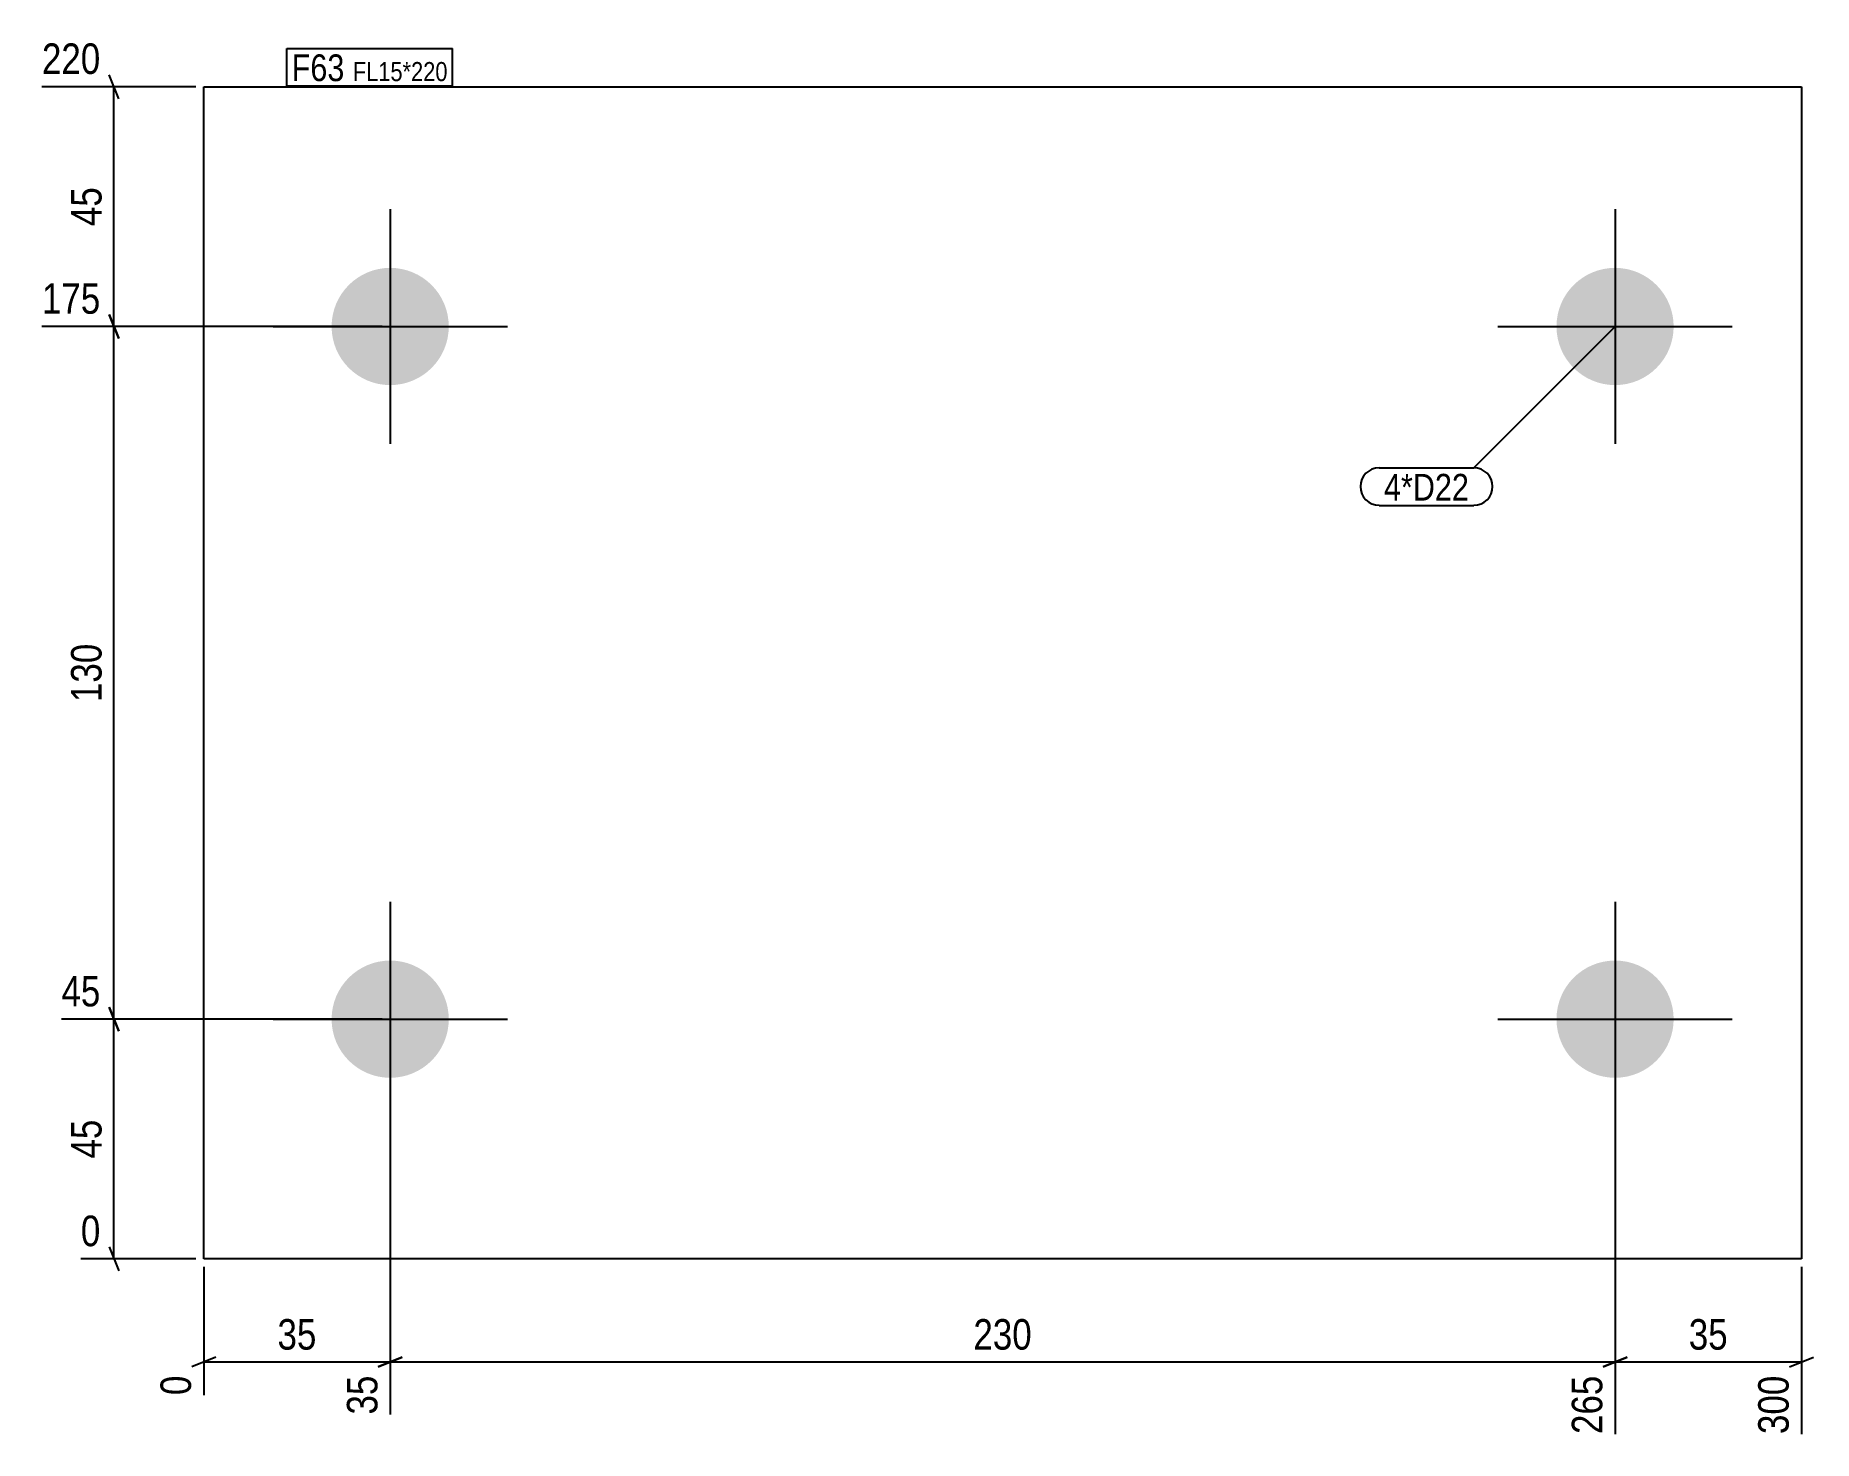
# Model space of a CAD drawing. Header units: millimetres. Extents: x 3 to 337, y 3 to 267.
import ezdxf

# ---------------------------------------------------------------- set-up
doc = ezdxf.new("R2010")
doc.units = ezdxf.units.MM
for name, color, linetype in [('MÅLSÆTNING', 7, 'Continuous'), ('STÅL', 7, 'Continuous'), ('TEKST', 7, 'Continuous')]:
    doc.layers.add(name, color=color, linetype=linetype)
doc.styles.add('Arial Narrow', font='ARIALN.TTF', dxfattribs={"height": 0.2})

msp = doc.modelspace()

# ---------------------------------------------------------------- hatches: boundary and pattern name
at = {"layer": 'STÅL', "linetype": 'Continuous'}
for points in [[(69.89, 223.36, -1), (69.89, 201.36, -1)], [(299.89, 223.36, -1), (299.89, 201.36, -1)], [(69.89, 93.36, -1), (69.89, 71.36, -1)], [(299.89, 93.36, -1), (299.89, 71.36, -1)]]:
    msp.add_hatch(color=3, dxfattribs=at).paths.add_polyline_path(points)

# ---------------------------------------------------------------- linework, layer by layer
at = {"layer": 'MÅLSÆTNING', "color": 7, "linetype": 'Continuous'}
for p, q in [((33.39, 257.36), (4.5, 257.36)), ((18.92, 255.11), (17.12, 259.61)), ((18.02, 212.36), (18.02, 257.36)), ((17.12, 214.61), (18.92, 210.11)), ((18.92, 210.11), (17.12, 214.61)), ((68.39, 212.36), (4.5, 212.36)), ((68.39, 212.36), (4.5, 212.36)), ((18.92, 80.11), (17.12, 84.61)), ((68.39, 82.36), (8.16, 82.36)), ((18.02, 37.36), (18.02, 82.36)), ((69.89, 80.86), (69.89, 8.16)), ((69.89, 80.86), (69.89, 8.16)), ((299.89, 80.86), (299.89, 4.5)), ((299.89, 80.86), (299.89, 4.5)), ((33.39, 37.36), (11.81, 37.36)), ((17.12, 39.61), (18.92, 35.11)), ((34.89, 35.86), (34.89, 11.81)), ((334.89, 35.86), (334.89, 4.5)), ((37.14, 18.92), (32.64, 17.12)), ((34.89, 18.02), (69.89, 18.02)), ((72.14, 18.92), (67.64, 17.12)), ((67.64, 17.12), (72.14, 18.92)), ((69.89, 18.02), (299.89, 18.02)), ((302.14, 18.92), (297.64, 17.12)), ((297.64, 17.12), (302.14, 18.92)), ((299.89, 18.02), (334.89, 18.02)), ((332.64, 17.12), (337.14, 18.92))]:
    msp.add_line(p, q, dxfattribs=at)
at = {"layer": 'STÅL', "color": 2, "linetype": 'Continuous'}
for p, q in [((34.89, 37.36), (34.89, 257.36)), ((34.89, 257.36), (334.89, 257.36)), ((334.89, 257.36), (334.89, 37.36)), ((334.89, 37.36), (34.89, 37.36))]:
    msp.add_line(p, q, dxfattribs=at)
at = {"layer": 'STÅL', "color": 3, "linetype": 'Continuous'}
for p, q in [((69.89, 234.36), (69.89, 190.36)), ((299.89, 234.36), (299.89, 190.36)), ((47.89, 212.36), (91.89, 212.36)), ((277.89, 212.36), (321.89, 212.36)), ((69.89, 104.36), (69.89, 60.36)), ((299.89, 104.36), (299.89, 60.36)), ((47.89, 82.36), (91.89, 82.36)), ((277.89, 82.36), (321.89, 82.36))]:
    msp.add_line(p, q, dxfattribs=at)

# ---------------------------------------------------------------- wipeouts: each hides what was drawn before it
at = {"color": 0}
msp.add_wipeout([(272.47, 179.69), (272.47, 184.94), (256.49, 184.94), (256.49, 179.69)], dxfattribs=at).dxf.layer = 'TEKST'

# ---------------------------------------------------------------- next in the draw order: wipeouts: each hides what was drawn before it
at = {"color": 0, "linetype": 'Continuous'}
for points in [[(16.67, 258.56), (16.67, 266.96), (3.3, 266.96), (3.3, 258.56)], [(16.67, 83.56), (16.67, 91.96), (6.96, 91.96), (6.96, 83.56)], [(16.67, 38.56), (16.67, 46.96), (10.61, 46.96), (10.61, 38.56)], [(33.69, 16.67), (25.29, 16.67), (25.29, 10.61), (33.69, 10.61)], [(68.69, 16.67), (60.29, 16.67), (60.29, 6.96), (68.69, 6.96)], [(298.69, 16.67), (290.29, 16.67), (290.29, 3.3), (298.69, 3.3)], [(333.69, 16.67), (325.29, 16.67), (325.29, 3.3), (333.69, 3.3)]]:
    msp.add_wipeout(points, dxfattribs=at).dxf.layer = 'MÅLSÆTNING'
at = {"color": 0}
for points, layer in [([(16.89, 239.71), (8.49, 239.71), (8.49, 230), (16.89, 230)], 'MÅLSÆTNING'), ([(16.89, 64.71), (8.49, 64.71), (8.49, 55), (16.89, 55)], 'MÅLSÆTNING'), ([(57.24, 19.14), (57.24, 27.54), (47.53, 27.54), (47.53, 19.14)], 'MÅLSÆTNING'), ([(191.57, 19.14), (191.57, 27.54), (178.2, 27.54), (178.2, 19.14)], 'MÅLSÆTNING'), ([(322.24, 19.14), (322.24, 27.54), (312.53, 27.54), (312.53, 19.14)], 'MÅLSÆTNING'), ([(61.3, 258.41), (61.3, 263.66), (51.39, 263.66), (51.39, 258.41)], 'TEKST'), ([(272.47, 179.69), (272.47, 184.94), (256.49, 184.94), (256.49, 179.69)], 'TEKST')]:
    msp.add_wipeout(points, dxfattribs=at).dxf.layer = layer

# ---------------------------------------------------------------- next in the draw order: linework, layer by layer
at = {"layer": 'MÅLSÆTNING', "color": 7, "linetype": 'Continuous'}
for p, q in [((18.02, 82.36), (18.02, 212.36)), ((17.12, 84.61), (18.92, 80.11)), ((68.39, 82.36), (8.16, 82.36))]:
    msp.add_line(p, q, dxfattribs=at)
at = {"layer": 'TEKST', "color": 7, "linetype": 'Continuous'}
for p, q in [((299.89, 212.36), (273.37, 185.84)), ((255.59, 185.84), (273.37, 185.84)), ((255.59, 178.79), (273.37, 178.79))]:
    msp.add_line(p, q, dxfattribs=at)
for centre, start, end in [((255.59, 182.32), 90, 270), ((273.37, 182.32), 270, 90)]:
    msp.add_arc(centre, 3.52, start, end, dxfattribs=at)

# ---------------------------------------------------------------- next in the draw order: texts
at = {"layer": 'MÅLSÆTNING', "color": 3, "linetype": 'Continuous', "style": 'Arial Narrow'}
for s, height, p in [('220', 5.727, (4.5, 259.76)), ('45', 5.727, (8.16, 84.76)), ('0', 5.73, (11.81, 39.76))]:
    msp.add_text(s, height=height, dxfattribs=at).set_placement(p)
at = {"layer": 'MÅLSÆTNING', "color": 3, "style": 'Arial Narrow'}
for p in [(15.69, 231.2), (15.69, 56.2)]:
    msp.add_text('45', height=5.727, rotation=90.0002, dxfattribs=at).set_placement(p)
for s, p in [('35', (48.73, 20.34)), ('230', (179.4, 20.34)), ('35', (313.73, 20.34))]:
    msp.add_text(s, height=5.727, dxfattribs=at).set_placement(p)
at = {"layer": 'MÅLSÆTNING', "color": 3, "linetype": 'Continuous', "style": 'Arial Narrow'}
for s, height, p in [('0', 5.73, (32.49, 11.81)), ('35', 5.727, (67.49, 8.16)), ('265', 5.727, (297.49, 4.5)), ('300', 5.727, (332.49, 4.5))]:
    msp.add_text(s, height=height, rotation=90.0002, dxfattribs=at).set_placement(p)
at = {"layer": 'TEKST', "color": 3, "style": 'Arial Narrow'}
msp.add_text('4*D22', height=5.011, dxfattribs=at).set_placement((256.49, 179.69))

# ---------------------------------------------------------------- next in the draw order: wipeouts: each hides what was drawn before it
at = {"color": 0}
msp.add_wipeout([(61.3, 258.41), (61.3, 263.66), (51.39, 263.66), (51.39, 258.41)], dxfattribs=at).dxf.layer = 'TEKST'

# ---------------------------------------------------------------- next in the draw order: linework, layer by layer
at = {"layer": 'TEKST', "color": 7, "linetype": 'Continuous'}
for p, q in [((50.49, 264.56), (81.59, 264.56)), ((50.49, 257.51), (50.49, 264.56))]:
    msp.add_line(p, q, dxfattribs=at)

# ---------------------------------------------------------------- next in the draw order: texts
at = {"layer": 'TEKST', "color": 3, "style": 'Arial Narrow'}
msp.add_text('F63', height=5.011, dxfattribs=at).set_placement((51.39, 258.41))

# ---------------------------------------------------------------- next in the draw order: wipeouts: each hides what was drawn before it
at = {"color": 0, "linetype": 'Continuous'}
msp.add_wipeout([(16.67, 213.56), (16.67, 221.96), (3.3, 221.96), (3.3, 213.56)], dxfattribs=at).dxf.layer = 'MÅLSÆTNING'
at = {"color": 0}
for points, layer in [([(16.89, 154.04), (8.49, 154.04), (8.49, 140.67), (16.89, 140.67)], 'MÅLSÆTNING'), ([(80.69, 258.41), (80.69, 262.16), (62.87, 262.16), (62.87, 258.41)], 'TEKST')]:
    msp.add_wipeout(points, dxfattribs=at).dxf.layer = layer

# ---------------------------------------------------------------- next in the draw order: texts
at = {"layer": 'MÅLSÆTNING', "color": 3, "linetype": 'Continuous', "style": 'Arial Narrow'}
msp.add_text('175', height=5.727, dxfattribs=at).set_placement((4.5, 214.76))
at = {"layer": 'MÅLSÆTNING', "color": 3, "style": 'Arial Narrow'}
msp.add_text('130', height=5.727, rotation=90.0002, dxfattribs=at).set_placement((15.69, 141.87))

# ---------------------------------------------------------------- next in the draw order: wipeouts: each hides what was drawn before it
at = {"color": 0}
msp.add_wipeout([(80.69, 258.41), (80.69, 262.16), (62.87, 262.16), (62.87, 258.41)], dxfattribs=at).dxf.layer = 'TEKST'

# ---------------------------------------------------------------- next in the draw order: linework, layer by layer
at = {"layer": 'TEKST', "color": 7, "linetype": 'Continuous'}
for p, q in [((81.59, 257.51), (81.59, 264.56)), ((50.49, 257.51), (81.59, 257.51))]:
    msp.add_line(p, q, dxfattribs=at)

# ---------------------------------------------------------------- next in the draw order: texts
at = {"layer": 'TEKST', "color": 3, "style": 'Arial Narrow'}
msp.add_text('FL15*220', height=3.579, dxfattribs=at).set_placement((62.87, 258.41))

doc.saveas('drawing.dxf')
